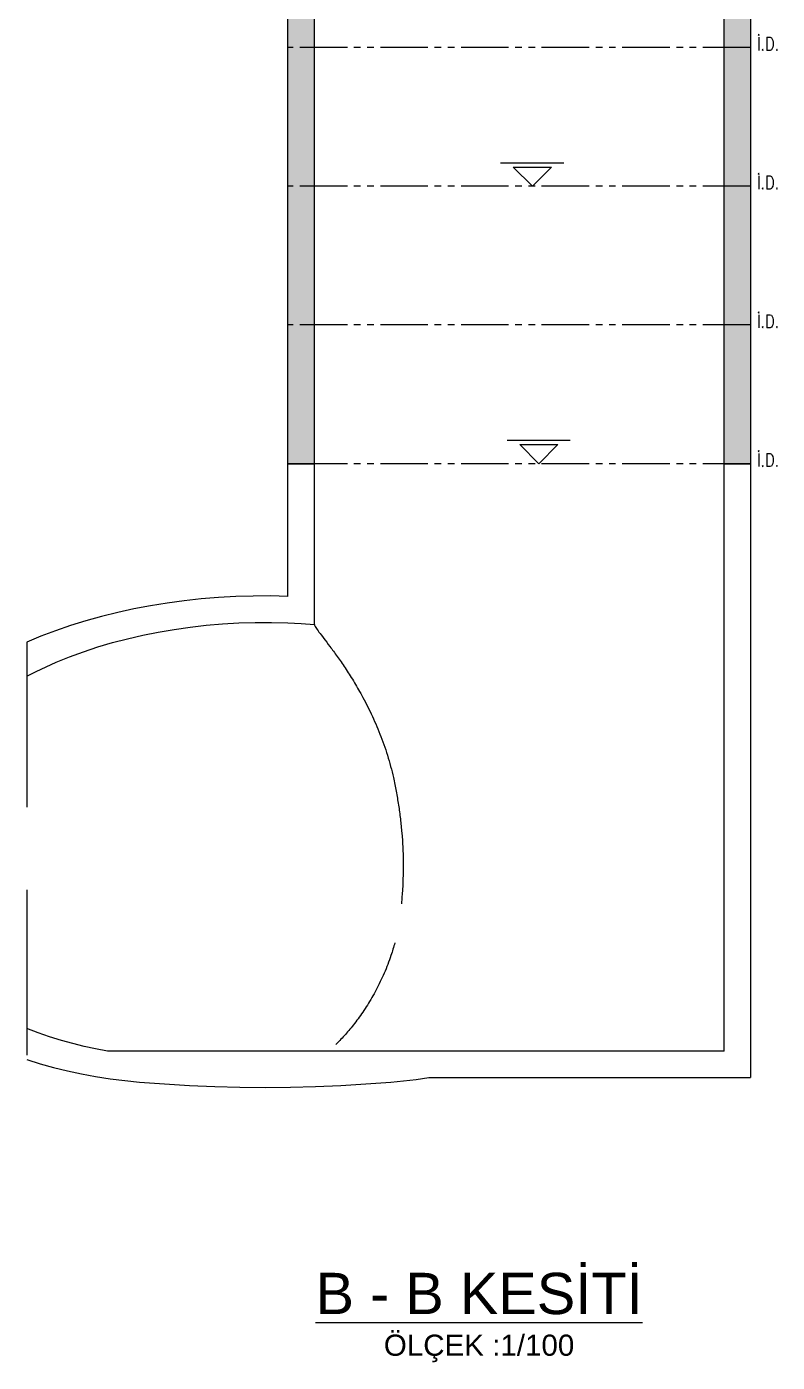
# Model space of a CAD drawing. Header units: millimetres. Extents: x 400382 to 401276, y 4543898 to 4544126.
# Drawn here: x 400749.17 to 400760.53, y 4543898.4 to 4543918.62 of the extents above; entities that cross this region are included whole.
import ezdxf
from ezdxf.enums import TextEntityAlignment as Align

# ---------------------------------------------------------------- set-up
doc = ezdxf.new("R2010")
doc.units = ezdxf.units.MM
doc.linetypes.add('ACAD_ISO05W100', pattern=[33, 24, -3, 0, -3, 0, -3])
doc.linetypes.add('HIDDEN', pattern=[0.375, 0.25, -0.125])
for name, color, linetype in [('inşaat derzi prota', 11, 'Continuous'), ('kesit prota', 1, 'Continuous'), ('kesit tarama prota', 252, 'Continuous'), ('kolon tarama prota', 252, 'Continuous'), ('not yazısı prota', 6, 'Continuous'), ('PRT-CST-rc_levermark', 4, 'Continuous'), ('t35 prota', 3, 'Continuous'), ('tplan prota', 7, 'Continuous')]:
    doc.layers.add(name, color=color, linetype=linetype)
doc.styles.add('Arial', font='Arial.ttf')
doc.styles.add('TSIMPLEX', font='romanstw.shx')

msp = doc.modelspace()

# ---------------------------------------------------------------- hatches: boundary and pattern name
at = {"layer": 'kesit tarama prota'}
h = msp.add_hatch(color=253, dxfattribs=at)
h.dxf.hatch_style = 1
h.paths.add_polyline_path([(400753.5243, 4543924.60246), (400753.1243, 4543924.60246), (400753.1243, 4543912.00246), (400753.5243, 4543912.00246)])
h = msp.add_hatch(color=253, dxfattribs=at)
h.dxf.hatch_style = 1
h.paths.add_polyline_path([(400760.1243, 4543924.60246), (400759.7243, 4543924.60246), (400759.7243, 4543912.00246), (400760.1243, 4543912.00246)])

# ---------------------------------------------------------------- linework, layer by layer
at = {"layer": 'inşaat derzi prota', "linetype": 'ACAD_ISO05W100', "ltscale": 0.03}
for p, q in [((400760.1243, 4543918.30246), (400753.1243, 4543918.30246)), ((400760.1243, 4543916.20246), (400753.1243, 4543916.20246)), ((400760.1243, 4543914.10246), (400753.1243, 4543914.10246)), ((400760.1243, 4543912.00246), (400753.1243, 4543912.00246))]:
    msp.add_line(p, q, dxfattribs=at)
at = {"layer": 'kesit prota'}
for p, q in [((400753.1243, 4543912.00246), (400753.1243, 4543924.60246)), ((400753.5243, 4543924.60246), (400753.5243, 4543912.00246)), ((400759.7243, 4543912.00246), (400759.7243, 4543924.60246)), ((400760.1243, 4543924.60246), (400760.1243, 4543912.00246)), ((400753.5243, 4543912.00246), (400753.1243, 4543912.00246)), ((400753.1243, 4543912.00246), (400753.5243, 4543912.00246)), ((400759.7243, 4543912.00246), (400760.1243, 4543912.00246)), ((400759.7243, 4543912.00246), (400760.1243, 4543912.00246))]:
    msp.add_line(p, q, dxfattribs=at)
at = {"layer": 'kolon tarama prota'}
for p, q in [((400753.1243, 4543909.99504), (400753.1243, 4543912.00246)), ((400753.5243, 4543912.00246), (400753.5243, 4543909.57045)), ((400759.7243, 4543903.11246), (400759.7243, 4543912.00246)), ((400760.1243, 4543912.00246), (400760.1243, 4543902.71246)), ((400751.04601, 4543909.85198), (400750.79562, 4543909.80459)), ((400751.29965, 4543909.89295), (400751.04601, 4543909.85198)), ((400751.55608, 4543909.92742), (400751.29965, 4543909.89295)), ((400751.81481, 4543909.95533), (400751.55608, 4543909.92742)), ((400752.07536, 4543909.97662), (400751.81481, 4543909.95533)), ((400752.33723, 4543909.99126), (400752.07536, 4543909.97662)), ((400752.59993, 4543909.9992), (400752.33723, 4543909.99126)), ((400752.86297, 4543910.00045), (400752.59993, 4543909.9992)), ((400753.12586, 4543909.995), (400752.86297, 4543910.00045)), ((400750.30649, 4543909.6909), (400750.06868, 4543909.62482)), ((400750.54896, 4543909.75086), (400750.30649, 4543909.6909)), ((400750.79562, 4543909.80459), (400750.54896, 4543909.75086)), ((400749.60877, 4543909.47481), (400749.38754, 4543909.39116)), ((400749.83595, 4543909.55275), (400749.60877, 4543909.47481)), ((400750.06868, 4543909.62482), (400749.83595, 4543909.55275)), ((400750.92886, 4543909.4079), (400751.16403, 4543909.4549)), ((400751.16403, 4543909.4549), (400751.40264, 4543909.49548)), ((400751.40264, 4543909.49548), (400751.64418, 4543909.52955)), ((400751.64418, 4543909.52955), (400751.88813, 4543909.55705)), ((400751.88813, 4543909.55705), (400752.13398, 4543909.5779)), ((400752.13398, 4543909.5779), (400752.38121, 4543909.59208)), ((400752.38121, 4543909.59208), (400752.62928, 4543909.59954)), ((400752.62928, 4543909.59954), (400752.87767, 4543909.60027)), ((400752.87767, 4543909.60027), (400753.12586, 4543909.59427)), ((400753.12586, 4543909.59427), (400753.32629, 4543909.58449)), ((400753.32629, 4543909.58449), (400753.52596, 4543909.57033)), ((400749.38754, 4543909.39116), (400749.17268, 4543909.30196)), ((400750.24891, 4543909.22943), (400750.47081, 4543909.29504)), ((400750.47081, 4543909.29504), (400750.69762, 4543909.35457)), ((400750.69762, 4543909.35457), (400750.92886, 4543909.4079)), ((400749.61731, 4543908.99757), (400749.82171, 4543909.08053)), ((400749.82171, 4543909.08053), (400750.03239, 4543909.15788)), ((400750.03239, 4543909.15788), (400750.24891, 4543909.22943)), ((400749.17285, 4543908.78607), (400749.31673, 4543908.85964)), ((400749.31673, 4543908.85964), (400749.46495, 4543908.93017)), ((400749.46495, 4543908.93017), (400749.61731, 4543908.99757)), ((400749.34462, 4543903.38766), (400749.17268, 4543903.45356)), ((400749.51964, 4543903.32737), (400749.34462, 4543903.38766)), ((400749.69935, 4543903.27205), (400749.51964, 4543903.32737)), ((400749.86814, 4543903.22574), (400749.69935, 4543903.27205)), ((400750.04022, 4543903.18382), (400749.86814, 4543903.22574)), ((400750.21526, 4543903.14637), (400750.04022, 4543903.18382)), ((400749.17268, 4543902.98306), (400749.37468, 4543902.92021)), ((400750.39292, 4543903.11346), (400750.21526, 4543903.14637)), ((400759.7243, 4543903.1125), (400750.39292, 4543903.11346)), ((400749.37468, 4543902.92021), (400749.57907, 4543902.86351)), ((400749.57907, 4543902.86351), (400749.78765, 4543902.81237)), ((400749.78765, 4543902.81237), (400750.00001, 4543902.7669)), ((400750.00001, 4543902.7669), (400750.21568, 4543902.7272)), ((400750.21568, 4543902.7272), (400750.43422, 4543902.69334)), ((400750.43422, 4543902.69334), (400750.65517, 4543902.66539)), ((400750.65517, 4543902.66539), (400750.87807, 4543902.64343)), ((400750.87807, 4543902.64343), (400751.25668, 4543902.61459)), ((400751.25668, 4543902.61459), (400751.63654, 4543902.59213)), ((400751.63654, 4543902.59213), (400752.01735, 4543902.57608)), ((400752.01735, 4543902.57608), (400752.39877, 4543902.56644)), ((400753.16226, 4543902.56644), (400753.54368, 4543902.57608)), ((400753.54368, 4543902.57608), (400753.92449, 4543902.59213)), ((400753.92449, 4543902.59213), (400754.30435, 4543902.61459)), ((400754.30435, 4543902.61459), (400754.68296, 4543902.64343)), ((400754.68296, 4543902.64343), (400754.8752, 4543902.66201)), ((400754.8752, 4543902.66201), (400755.06604, 4543902.68503)), ((400755.06604, 4543902.68503), (400755.25518, 4543902.71246)), ((400755.25518, 4543902.71246), (400760.1243, 4543902.71246)), ((400752.39877, 4543902.56644), (400752.78051, 4543902.56323)), ((400752.78051, 4543902.56323), (400753.16226, 4543902.56644))]:
    msp.add_line(p, q, dxfattribs=at)
at = {"layer": 'kolon tarama prota', "linetype": 'HIDDEN', "ltscale": 10}
msp.add_line((400749.17268, 4543909.30196), (400749.17268, 4543902.98306), dxfattribs=at)
at = {"layer": 'kolon tarama prota'}
for points, knots in [([(400753.52596, 4543909.57033), (400753.52832, 4543909.55895), (400753.54258, 4543909.52893), (400753.5912, 4543909.45939), (400753.66444, 4543909.36327), (400753.75846, 4543909.23995), (400753.86851, 4543909.09003), (400753.98935, 4543908.91514), (400754.11572, 4543908.71746), (400754.25059, 4543908.48574), (400754.38845, 4543908.21818), (400754.52139, 4543907.91399), (400754.63555, 4543907.5915), (400754.69541, 4543907.3667), (400754.72052, 4543907.25245)], [0, 0, 0, 0, 0.07843137, 0.15686275, 0.23529412, 0.31372549, 0.39215686, 0.47058824, 0.54901961, 0.62745098, 0.72058824, 0.81372549, 0.90686275, 1, 1, 1, 1]), ([(400754.72052, 4543907.25245), (400754.73562, 4543907.1838), (400754.76373, 4543907.04584), (400754.79943, 4543906.83676), (400754.82821, 4543906.62601), (400754.85694, 4543906.34322), (400754.87411, 4543905.98737), (400754.86544, 4543905.63108), (400754.84867, 4543905.41659), (400754.8417, 4543905.34416), (400754.84153, 4543905.34245)], [0, 0, 0, 0, 0.1, 0.2, 0.3, 0.4, 0.6, 0.8, 0.9, 0.902414717, 0.902414717, 0.902414717, 0.902414717]), ([(400754.74221, 4543904.75252), (400754.72497, 4543904.68748), (400754.67762, 4543904.52962), (400754.58494, 4543904.28866), (400754.46332, 4543904.03683), (400754.32887, 4543903.80556), (400754.18745, 4543903.59838), (400754.04478, 4543903.41779), (400753.93244, 4543903.29555), (400753.86791, 4543903.23106), (400753.84787, 4543903.2122)], [0.138467801, 0.138467801, 0.138467801, 0.138467801, 0.210526316, 0.315789474, 0.421052632, 0.526315789, 0.631578947, 0.736842105, 0.842105263, 0.893607252, 0.893607252, 0.893607252, 0.893607252])]:
    msp.add_open_spline(points, degree=3, knots=knots, dxfattribs=at)
at = {"layer": 'PRT-CST-rc_levermark'}
for p, q in [((400756.34258, 4543916.55802), (400757.29813, 4543916.55802)), ((400756.44132, 4543912.35802), (400757.39688, 4543912.35802))]:
    msp.add_line(p, q, dxfattribs=at)
for points in [[(400756.53517, 4543916.49135), (400757.11295, 4543916.49135), (400756.82406, 4543916.20246)], [(400756.63392, 4543912.29135), (400757.21169, 4543912.29135), (400756.9228, 4543912.00246)]]:
    msp.add_lwpolyline(points, close=True, dxfattribs=at)

# ---------------------------------------------------------------- texts
at = {"layer": 'not yazısı prota', "ltscale": 0.05, "style": 'TSIMPLEX', "width": 0.8}
for p in [(400760.22155, 4543918.258), (400760.22155, 4543916.158), (400760.22155, 4543914.058), (400760.22155, 4543911.958)]:
    msp.add_text('İ.D.', height=0.2, dxfattribs=at).set_placement(p)
at = {"layer": 't35 prota', "style": 'Arial'}
msp.add_text('ÖLÇEK :1/100', height=0.32, dxfattribs=at).set_placement((400756.01744, 4543898.64651), align=Align.MIDDLE)
at = {"layer": 'tplan prota', "style": 'Arial'}
msp.add_text('%%UB - B KESİTİ', height=0.625, dxfattribs=at).set_placement((400756.01744, 4543899.52151), align=Align.MIDDLE)

doc.saveas('drawing.dxf')
